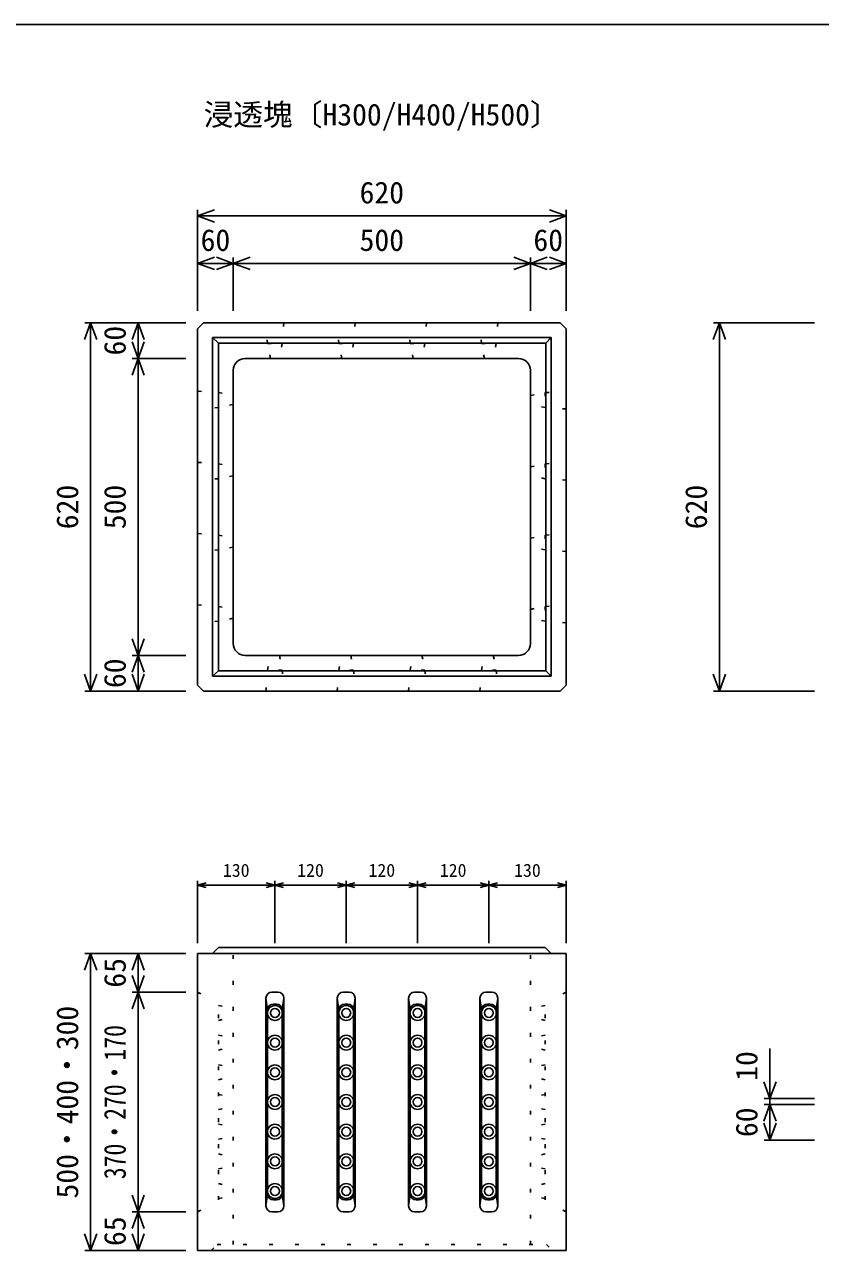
# Model space of a CAD drawing. Units: millimetres, scale not verified. Extents: x -10500 to 10500, y -7425 to 7425.
# Drawn here: x 1301 to 2640, y 3483 to 5548 of the extents above; entities that cross this region are included whole.
import ezdxf
from ezdxf.enums import TextEntityAlignment as Align

# ---------------------------------------------------------------- set-up
doc = ezdxf.new("R2010")
doc.units = ezdxf.units.MM
doc.header["$LTSCALE"] = 25
doc.linetypes.add('DOTTED', pattern=[1.75, 0.25, -1.5])
for name, color, linetype, lineweight in [('0-1_DIM', 7, 'Continuous', 25), ('0-5_OUTLINE', 3, 'Continuous', 25), ('0-6_OUTLINE2', 4, 'DOTTED', 25), ('0-7_TXT', 7, 'Continuous', 25)]:
    doc.layers.add(name, color=color, linetype=linetype, lineweight=lineweight)
doc.styles.add('ＭＳ ゴシック', font='')
doc.styles.get('ＭＳ ゴシック').set_extended_font_data('MS Gothic')

msp = doc.modelspace()

# ---------------------------------------------------------------- linework, layer by layer
at = {"layer": '0-1_DIM'}
for p, q in [((1591.87, 5235.32), (1591.87, 5065.32)), ((2211.87, 5225.32), (1591.87, 5225.32)), ((2211.87, 5235.32), (2211.87, 5065.32)), ((1651.87, 5145.32), (1591.87, 5145.32)), ((1651.87, 5155.32), (1651.87, 5065.32)), ((2151.87, 5145.32), (1651.87, 5145.32)), ((2151.87, 5155.32), (2151.87, 5065.32)), ((2211.87, 5145.32), (2151.87, 5145.32)), ((1401.87, 5045.32), (1571.87, 5045.32)), ((1411.87, 5045.32), (1411.87, 4425.32)), ((1491.87, 5045.32), (1491.87, 4985.32)), ((2459.85, 5045.32), (2629.85, 5045.32)), ((2469.85, 5045.32), (2469.85, 4425.32)), ((1481.87, 4985.32), (1571.87, 4985.32)), ((1491.87, 4985.32), (1491.87, 4485.32)), ((1481.87, 4485.32), (1571.87, 4485.32)), ((1491.87, 4485.32), (1491.87, 4425.32)), ((1401.87, 4425.32), (1571.87, 4425.32)), ((2459.85, 4425.32), (2629.85, 4425.32)), ((1591.87, 4105.9), (1591.87, 4000.9)), ((1591.87, 4098.4), (1606.36, 4102.28)), ((1591.87, 4098.4), (1721.87, 4098.4)), ((1591.87, 4098.4), (1606.36, 4094.51)), ((1721.87, 4098.4), (1707.38, 4102.28)), ((1721.87, 4098.4), (1707.38, 4094.51)), ((1721.87, 4105.9), (1721.87, 4000.9)), ((1721.87, 4098.4), (1736.36, 4102.28)), ((1721.87, 4098.4), (1841.87, 4098.4)), ((1721.87, 4098.4), (1736.36, 4094.51)), ((1841.87, 4098.4), (1827.38, 4102.28)), ((1841.87, 4098.4), (1827.38, 4094.51)), ((1841.87, 4105.9), (1841.87, 4000.9)), ((1841.87, 4098.4), (1856.36, 4102.28)), ((1841.87, 4098.4), (1961.87, 4098.4)), ((1841.87, 4098.4), (1856.36, 4094.51)), ((1961.87, 4098.4), (1947.38, 4102.28)), ((1961.87, 4098.4), (1947.38, 4094.51)), ((1961.87, 4105.9), (1961.87, 4000.9)), ((1961.87, 4098.4), (1976.36, 4102.28)), ((1961.87, 4098.4), (2081.87, 4098.4)), ((1961.87, 4098.4), (1976.36, 4094.51)), ((2081.87, 4098.4), (2067.38, 4102.28)), ((2081.87, 4098.4), (2067.38, 4094.51)), ((2081.87, 4105.9), (2081.87, 4000.9)), ((2081.87, 4098.4), (2096.36, 4102.28)), ((2081.87, 4098.4), (2211.87, 4098.4)), ((2081.87, 4098.4), (2096.36, 4094.51)), ((2211.87, 4098.4), (2197.38, 4102.28)), ((2211.87, 4098.4), (2197.38, 4094.51)), ((2211.87, 4105.9), (2211.87, 4000.9)), ((1401.87, 3983.4), (1571.87, 3983.4)), ((1411.87, 3983.4), (1411.87, 3483.4)), ((1491.87, 3983.4), (1491.87, 3918.4)), ((1481.87, 3918.4), (1571.87, 3918.4)), ((1491.87, 3918.4), (1491.87, 3548.4)), ((2554.85, 3739.31), (2554.85, 3823.64)), ((2544.85, 3739.31), (2629.85, 3739.31)), ((2554.85, 3739.31), (2554.85, 3729.31)), ((2544.85, 3729.31), (2629.85, 3729.31)), ((2554.85, 3729.31), (2554.85, 3669.31)), ((2544.85, 3669.31), (2629.85, 3669.31)), ((1481.87, 3548.4), (1571.87, 3548.4)), ((1491.87, 3548.4), (1491.87, 3483.4)), ((1401.87, 3483.4), (1571.87, 3483.4))]:
    msp.add_line(p, q, dxfattribs=at)
for points in [[(1620.06, 5215.06), (1591.87, 5225.32), (1620.06, 5235.58)], [(2183.68, 5215.06), (2211.87, 5225.32), (2183.68, 5235.58)], [(1620.06, 5135.06), (1591.87, 5145.32), (1620.06, 5155.58)], [(1623.68, 5135.06), (1651.87, 5145.32), (1623.68, 5155.58)], [(1680.06, 5135.06), (1651.87, 5145.32), (1680.06, 5155.58)], [(2123.68, 5135.06), (2151.87, 5145.32), (2123.68, 5155.58)], [(2180.06, 5135.06), (2151.87, 5145.32), (2180.06, 5155.58)], [(2183.68, 5135.06), (2211.87, 5145.32), (2183.68, 5155.58)], [(1422.13, 5017.13), (1411.87, 5045.32), (1401.61, 5017.13)], [(1502.13, 5017.13), (1491.87, 5045.32), (1481.61, 5017.13)], [(2480.11, 5017.13), (2469.85, 5045.32), (2459.59, 5017.13)], [(1502.13, 5013.51), (1491.87, 4985.32), (1481.61, 5013.51)], [(1502.13, 4957.13), (1491.87, 4985.32), (1481.61, 4957.13)], [(1502.13, 4513.51), (1491.87, 4485.32), (1481.61, 4513.51)], [(1502.13, 4457.13), (1491.87, 4485.32), (1481.61, 4457.13)], [(1422.13, 4453.51), (1411.87, 4425.32), (1401.61, 4453.51)], [(1502.13, 4453.51), (1491.87, 4425.32), (1481.61, 4453.51)], [(2480.11, 4453.51), (2469.85, 4425.32), (2459.59, 4453.51)], [(1422.13, 3955.21), (1411.87, 3983.4), (1401.61, 3955.21)], [(1502.13, 3955.21), (1491.87, 3983.4), (1481.61, 3955.21)], [(1502.13, 3946.59), (1491.87, 3918.4), (1481.61, 3946.59)], [(1502.13, 3890.21), (1491.87, 3918.4), (1481.61, 3890.21)], [(2565.11, 3767.5), (2554.85, 3739.31), (2544.59, 3767.5)], [(2565.11, 3701.12), (2554.85, 3729.31), (2544.59, 3701.12)], [(2565.11, 3697.5), (2554.85, 3669.31), (2544.59, 3697.5)], [(1502.13, 3576.59), (1491.87, 3548.4), (1481.61, 3576.59)], [(1502.13, 3520.21), (1491.87, 3548.4), (1481.61, 3520.21)], [(1422.13, 3511.59), (1411.87, 3483.4), (1401.61, 3511.59)], [(1502.13, 3511.59), (1491.87, 3483.4), (1481.61, 3511.59)]]:
    msp.add_lwpolyline(points, dxfattribs=at)
at = {"layer": '0-5_OUTLINE'}
for p, q in [((1591.87, 5035.32), (1601.87, 5045.32)), ((1601.87, 5045.32), (2201.87, 5045.32)), ((2201.87, 5045.32), (2211.87, 5035.32)), ((1591.87, 5035.32), (1591.87, 4435.32)), ((2186.87, 5020.32), (1616.87, 5020.32)), ((1616.87, 4450.32), (1616.87, 5020.32)), ((1616.87, 5020.32), (1626.87, 5011.32)), ((2177.87, 5011.32), (2186.87, 5020.32)), ((2186.87, 4450.32), (2186.87, 5020.32)), ((2211.87, 4435.32), (2211.87, 5035.32)), ((2177.87, 5011.32), (1626.87, 5011.32)), ((1626.87, 4459.32), (1626.87, 5011.32)), ((2177.87, 4459.32), (2177.87, 5011.32)), ((2131.87, 4985.32), (1671.87, 4985.32)), ((1651.87, 4965.32), (1651.87, 4505.32)), ((2151.87, 4505.32), (2151.87, 4965.32)), ((1671.87, 4485.32), (2131.87, 4485.32)), ((1626.87, 4459.32), (1616.87, 4450.32)), ((2177.87, 4459.32), (1626.87, 4459.32)), ((2177.87, 4459.32), (2186.87, 4450.32)), ((2186.87, 4450.32), (1616.87, 4450.32)), ((1601.87, 4425.32), (1591.87, 4435.32)), ((1601.87, 4425.32), (2201.87, 4425.32)), ((2211.87, 4435.32), (2201.87, 4425.32)), ((1626.87, 3993.4), (1616.87, 3983.4)), ((2176.87, 3993.4), (1626.87, 3993.4)), ((2176.87, 3993.4), (2186.87, 3983.4)), ((2211.87, 3983.4), (1591.87, 3983.4)), ((1591.87, 3483.4), (1591.87, 3983.4)), ((2211.87, 3483.4), (2211.87, 3983.4)), ((1706.87, 3558.4), (1706.87, 3908.4)), ((1706.87, 3908.4), (1709.37, 3888.4)), ((1726.87, 3918.4), (1716.87, 3918.4)), ((1736.87, 3908.4), (1734.37, 3888.4)), ((1736.87, 3558.4), (1736.87, 3908.4)), ((1826.87, 3558.4), (1826.87, 3908.4)), ((1826.87, 3908.4), (1829.37, 3888.4)), ((1846.87, 3918.4), (1836.87, 3918.4)), ((1856.87, 3908.4), (1854.37, 3888.4)), ((1856.87, 3558.4), (1856.87, 3908.4)), ((1946.87, 3558.4), (1946.87, 3908.4)), ((1946.87, 3908.4), (1949.37, 3888.4)), ((1966.87, 3918.4), (1956.87, 3918.4)), ((1976.87, 3908.4), (1974.37, 3888.4)), ((1976.87, 3558.4), (1976.87, 3908.4)), ((2066.87, 3558.4), (2066.87, 3908.4)), ((2066.87, 3908.4), (2069.37, 3888.4)), ((2086.87, 3918.4), (2076.87, 3918.4)), ((2096.87, 3908.4), (2094.37, 3888.4)), ((2096.87, 3558.4), (2096.87, 3908.4)), ((1709.37, 3578.4), (1709.37, 3888.4)), ((1724.37, 3898.4), (1719.37, 3898.4)), ((1734.37, 3578.4), (1734.37, 3888.4)), ((1829.37, 3578.4), (1829.37, 3888.4)), ((1844.37, 3898.4), (1839.37, 3898.4)), ((1854.37, 3578.4), (1854.37, 3888.4)), ((1949.37, 3578.4), (1949.37, 3888.4)), ((1964.37, 3898.4), (1959.37, 3898.4)), ((1974.37, 3578.4), (1974.37, 3888.4)), ((2069.37, 3578.4), (2069.37, 3888.4)), ((2084.37, 3898.4), (2079.37, 3898.4)), ((2094.37, 3578.4), (2094.37, 3888.4)), ((1709.37, 3578.4), (1706.87, 3558.4)), ((1734.37, 3578.4), (1736.87, 3558.4)), ((1829.37, 3578.4), (1826.87, 3558.4)), ((1854.37, 3578.4), (1856.87, 3558.4)), ((1949.37, 3578.4), (1946.87, 3558.4)), ((1974.37, 3578.4), (1976.87, 3558.4)), ((2069.37, 3578.4), (2066.87, 3558.4)), ((2094.37, 3578.4), (2096.87, 3558.4)), ((1724.37, 3568.4), (1719.37, 3568.4)), ((1844.37, 3568.4), (1839.37, 3568.4)), ((1964.37, 3568.4), (1959.37, 3568.4)), ((2084.37, 3568.4), (2079.37, 3568.4)), ((1716.87, 3548.4), (1726.87, 3548.4)), ((1836.87, 3548.4), (1846.87, 3548.4)), ((1956.87, 3548.4), (1966.87, 3548.4)), ((2076.87, 3548.4), (2086.87, 3548.4)), ((1591.87, 3483.4), (2211.87, 3483.4))]:
    msp.add_line(p, q, dxfattribs=at)
for centre, radius in [((1721.87, 3883.4), 12.5), ((1721.87, 3883.4), 7.5), ((1841.87, 3883.4), 12.5), ((1841.87, 3883.4), 7.5), ((1961.87, 3883.4), 12.5), ((1961.87, 3883.4), 7.5), ((2081.87, 3883.4), 12.5), ((2081.87, 3883.4), 7.5), ((1721.87, 3833.4), 12.5), ((1721.87, 3833.4), 7.5), ((1841.87, 3833.4), 12.5), ((1841.87, 3833.4), 7.5), ((1961.87, 3833.4), 12.5), ((1961.87, 3833.4), 7.5), ((2081.87, 3833.4), 12.5), ((2081.87, 3833.4), 7.5), ((1721.87, 3783.4), 12.5), ((1721.87, 3783.4), 7.5), ((1841.87, 3783.4), 12.5), ((1841.87, 3783.4), 7.5), ((1961.87, 3783.4), 12.5), ((1961.87, 3783.4), 7.5), ((2081.87, 3783.4), 12.5), ((2081.87, 3783.4), 7.5), ((1721.87, 3733.4), 12.5), ((1721.87, 3733.4), 7.5), ((1841.87, 3733.4), 12.5), ((1841.87, 3733.4), 7.5), ((1961.87, 3733.4), 12.5), ((1961.87, 3733.4), 7.5), ((2081.87, 3733.4), 12.5), ((2081.87, 3733.4), 7.5), ((1721.87, 3683.4), 12.5), ((1841.87, 3683.4), 12.5), ((1961.87, 3683.4), 12.5), ((2081.87, 3683.4), 12.5), ((1721.87, 3683.4), 7.5), ((1841.87, 3683.4), 7.5), ((1961.87, 3683.4), 7.5), ((2081.87, 3683.4), 7.5), ((1721.87, 3633.4), 12.5), ((1721.87, 3633.4), 7.5), ((1841.87, 3633.4), 12.5), ((1841.87, 3633.4), 7.5), ((1961.87, 3633.4), 12.5), ((1961.87, 3633.4), 7.5), ((2081.87, 3633.4), 12.5), ((2081.87, 3633.4), 7.5), ((1721.87, 3583.4), 12.5), ((1841.87, 3583.4), 12.5), ((1961.87, 3583.4), 12.5), ((2081.87, 3583.4), 12.5), ((1721.87, 3583.4), 7.5), ((1841.87, 3583.4), 7.5), ((1961.87, 3583.4), 7.5), ((2081.87, 3583.4), 7.5)]:
    msp.add_circle(centre, radius, dxfattribs=at)
for centre, radius, start, end in [((1671.87, 4965.32), 20, 90, 180), ((2131.87, 4965.32), 20, 0, 90), ((1671.87, 4505.32), 20, 180, 270), ((2131.87, 4505.32), 20, 270, 0), ((1716.87, 3908.4), 10, 90, 180), ((1726.87, 3908.4), 10, 0, 90), ((1836.87, 3908.4), 10, 90, 180), ((1846.87, 3908.4), 10, 0, 90), ((1956.87, 3908.4), 10, 90, 180), ((1966.87, 3908.4), 10, 0, 90), ((2076.87, 3908.4), 10, 90, 180), ((2086.87, 3908.4), 10, 0, 90), ((1719.37, 3888.4), 10, 90, 180), ((1724.37, 3888.4), 10, 0, 90), ((1839.37, 3888.4), 10, 90, 180), ((1844.37, 3888.4), 10, 0, 90), ((1959.37, 3888.4), 10, 90, 180), ((1964.37, 3888.4), 10, 0, 90), ((2079.37, 3888.4), 10, 90, 180), ((2084.37, 3888.4), 10, 0, 90), ((1719.37, 3578.4), 10, 180, 270), ((1724.37, 3578.4), 10, 270, 0), ((1839.37, 3578.4), 10, 180, 270), ((1844.37, 3578.4), 10, 270, 0), ((1959.37, 3578.4), 10, 180, 270), ((1964.37, 3578.4), 10, 270, 0), ((2079.37, 3578.4), 10, 180, 270), ((2084.37, 3578.4), 10, 270, 0), ((1716.87, 3558.4), 10, 180, 270), ((1726.87, 3558.4), 10, 270, 0), ((1836.87, 3558.4), 10, 180, 270), ((1846.87, 3558.4), 10, 270, 0), ((1956.87, 3558.4), 10, 180, 270), ((1966.87, 3558.4), 10, 270, 0), ((2076.87, 3558.4), 10, 180, 270), ((2086.87, 3558.4), 10, 270, 0)]:
    msp.add_arc(centre, radius, start, end, dxfattribs=at)
at = {"layer": '0-6_OUTLINE2'}
for p, q in [((1709.37, 5010.32), (1734.37, 5010.32)), ((1829.37, 5010.32), (1854.37, 5010.32)), ((1949.37, 5010.32), (1974.37, 5010.32)), ((2069.37, 5010.32), (2094.37, 5010.32)), ((1626.87, 4902.82), (1626.87, 4927.82)), ((2176.87, 4927.82), (2176.87, 4902.82)), ((1626.87, 4782.82), (1626.87, 4807.82)), ((2176.87, 4807.82), (2176.87, 4782.82)), ((1626.87, 4662.82), (1626.87, 4687.82)), ((2176.87, 4687.82), (2176.87, 4662.82)), ((1626.87, 4542.82), (1626.87, 4567.82)), ((2176.87, 4567.82), (2176.87, 4542.82)), ((1734.37, 4460.32), (1709.37, 4460.32)), ((1854.37, 4460.32), (1829.37, 4460.32)), ((1974.37, 4460.32), (1949.37, 4460.32)), ((2094.37, 4460.32), (2069.37, 4460.32)), ((1651.87, 3493.4), (1651.87, 3983.4)), ((2151.87, 3493.4), (2151.87, 3983.4)), ((1591.87, 3918.4), (1626.87, 3898.4)), ((2211.87, 3918.4), (2176.87, 3898.4)), ((1626.87, 3895.9), (1651.87, 3890.9)), ((2176.87, 3895.9), (2151.87, 3890.9)), ((2176.87, 3568.4), (2176.87, 3898.4)), ((1626.87, 3870.9), (1651.87, 3875.9)), ((2176.87, 3870.9), (2151.87, 3875.9)), ((1626.87, 3845.9), (1651.87, 3840.9)), ((2176.87, 3845.9), (2151.87, 3840.9)), ((1626.87, 3820.9), (1651.87, 3825.9)), ((2176.87, 3820.9), (2151.87, 3825.9)), ((1626.87, 3795.9), (1651.87, 3790.9)), ((2176.87, 3795.9), (2151.87, 3790.9)), ((1626.87, 3770.9), (1651.87, 3775.9)), ((2176.87, 3770.9), (2151.87, 3775.9)), ((1626.87, 3745.9), (1651.87, 3740.9)), ((2176.87, 3745.9), (2151.87, 3740.9)), ((1626.87, 3720.9), (1651.87, 3725.9)), ((2176.87, 3720.9), (2151.87, 3725.9)), ((1626.87, 3695.9), (1651.87, 3690.9)), ((2176.87, 3695.9), (2151.87, 3690.9)), ((1626.87, 3670.9), (1651.87, 3675.9)), ((2176.87, 3670.9), (2151.87, 3675.9)), ((1626.87, 3645.9), (1651.87, 3640.9)), ((2176.87, 3645.9), (2151.87, 3640.9)), ((1626.87, 3620.9), (1651.87, 3625.9)), ((2176.87, 3620.9), (2151.87, 3625.9)), ((1626.87, 3595.9), (1651.87, 3590.9)), ((2176.87, 3595.9), (2151.87, 3590.9)), ((1626.87, 3570.9), (1651.87, 3575.9)), ((2176.87, 3570.9), (2151.87, 3575.9)), ((2211.87, 3548.4), (2176.87, 3568.4)), ((1614.87, 3483.4), (1624.87, 3493.4)), ((1624.87, 3493.4), (2178.87, 3493.4)), ((2178.87, 3493.4), (2188.87, 3483.4))]:
    msp.add_line(p, q, dxfattribs=at)
for points in [[(1714.37, 4985.32), (1709.37, 5010.32), (1706.87, 5045.32)], [(1736.87, 5045.32), (1734.37, 5010.32), (1729.37, 4985.32)], [(1834.37, 4985.32), (1829.37, 5010.32), (1826.87, 5045.32)], [(1856.87, 5045.32), (1854.37, 5010.32), (1849.37, 4985.32)], [(1954.37, 4985.32), (1949.37, 5010.32), (1946.87, 5045.32)], [(1976.87, 5045.32), (1974.37, 5010.32), (1969.37, 4985.32)], [(2074.37, 4985.32), (2069.37, 5010.32), (2066.87, 5045.32)], [(2096.87, 5045.32), (2094.37, 5010.32), (2089.37, 4985.32)], [(1591.87, 4930.32), (1626.87, 4927.82), (1651.87, 4922.82)], [(2151.87, 4922.82), (2176.87, 4927.82), (2211.87, 4930.32)], [(1651.87, 4907.82), (1626.87, 4902.82), (1591.87, 4900.32)], [(2211.87, 4900.32), (2176.87, 4902.82), (2151.87, 4907.82)], [(1591.87, 4810.32), (1626.87, 4807.82), (1651.87, 4802.82)], [(2151.87, 4802.82), (2176.87, 4807.82), (2211.87, 4810.32)], [(1651.87, 4787.82), (1626.87, 4782.82), (1591.87, 4780.32)], [(2211.87, 4780.32), (2176.87, 4782.82), (2151.87, 4787.82)], [(1591.87, 4690.32), (1626.87, 4687.82), (1651.87, 4682.82)], [(2151.87, 4682.82), (2176.87, 4687.82), (2211.87, 4690.32)], [(1651.87, 4667.82), (1626.87, 4662.82), (1591.87, 4660.32)], [(2211.87, 4660.32), (2176.87, 4662.82), (2151.87, 4667.82)], [(1591.87, 4570.32), (1626.87, 4567.82), (1651.87, 4562.82)], [(2151.87, 4562.82), (2176.87, 4567.82), (2211.87, 4570.32)], [(1651.87, 4547.82), (1626.87, 4542.82), (1591.87, 4540.32)], [(2211.87, 4540.32), (2176.87, 4542.82), (2151.87, 4547.82)], [(1706.87, 4425.32), (1709.37, 4460.32), (1714.37, 4485.32)], [(1729.37, 4485.32), (1734.37, 4460.32), (1736.87, 4425.32)], [(1826.87, 4425.32), (1829.37, 4460.32), (1834.37, 4485.32)], [(1849.37, 4485.32), (1854.37, 4460.32), (1856.87, 4425.32)], [(1946.87, 4425.32), (1949.37, 4460.32), (1954.37, 4485.32)], [(1969.37, 4485.32), (1974.37, 4460.32), (1976.87, 4425.32)], [(2066.87, 4425.32), (2069.37, 4460.32), (2074.37, 4485.32)], [(2089.37, 4485.32), (2094.37, 4460.32), (2096.87, 4425.32)], [(1591.87, 3548.4), (1626.87, 3568.4), (1626.87, 3898.4)]]:
    msp.add_lwpolyline(points, dxfattribs=at)
at = {"layer": '0-7_TXT'}
msp.add_line((-1150, 5547.57), (8250, 5547.57), dxfattribs=at)

# ---------------------------------------------------------------- texts
at = {"layer": '0-1_DIM', "style": 'ＭＳ ゴシック'}
for s, height, p in [('620', 36.66, (1864.37, 5235.32)), ('60', 36.66, (1596.87, 5155.32)), ('500', 36.66, (1864.37, 5155.32)), ('60', 36.66, (2156.87, 5155.32)), ('130', 21.99, (1634.37, 4105.9)), ('120', 21.99, (1759.37, 4105.9)), ('120', 21.99, (1879.37, 4105.9)), ('120', 21.99, (1999.37, 4105.9)), ('130', 21.99, (2124.37, 4105.9))]:
    msp.add_text(s, height=height, dxfattribs=at).set_placement(p, align=Align.BOTTOM_LEFT)
for s, p in [('60', (1481.87, 4990.32)), ('620', (1401.87, 4697.82)), ('500', (1481.87, 4697.82)), ('620', (2459.85, 4697.82)), ('60', (1481.87, 4430.32)), ('65', (1481.87, 3925.9)), ('500・400・300', (1401.87, 3570.9)), ('10', (2544.85, 3769.09)), ('60', (2544.85, 3674.31)), ('65', (1481.87, 3490.9))]:
    msp.add_text(s, height=36.66, rotation=90, dxfattribs=at).set_placement(p, align=Align.BOTTOM_LEFT)
at = {"layer": '0-1_DIM', "style": 'ＭＳ ゴシック', "width": 0.8}
msp.add_text('370・270・170', height=36.66, rotation=90, dxfattribs=at).set_placement((1481.87, 3603.4), align=Align.BOTTOM_LEFT)
at = {"layer": '0-7_TXT', "style": 'ＭＳ ゴシック'}
msp.add_text('浸透塊〔H300/H400/H500〕', height=36.66, dxfattribs=at).set_placement((1601.87, 5366.57), align=Align.BOTTOM_LEFT)

doc.saveas('drawing.dxf')
